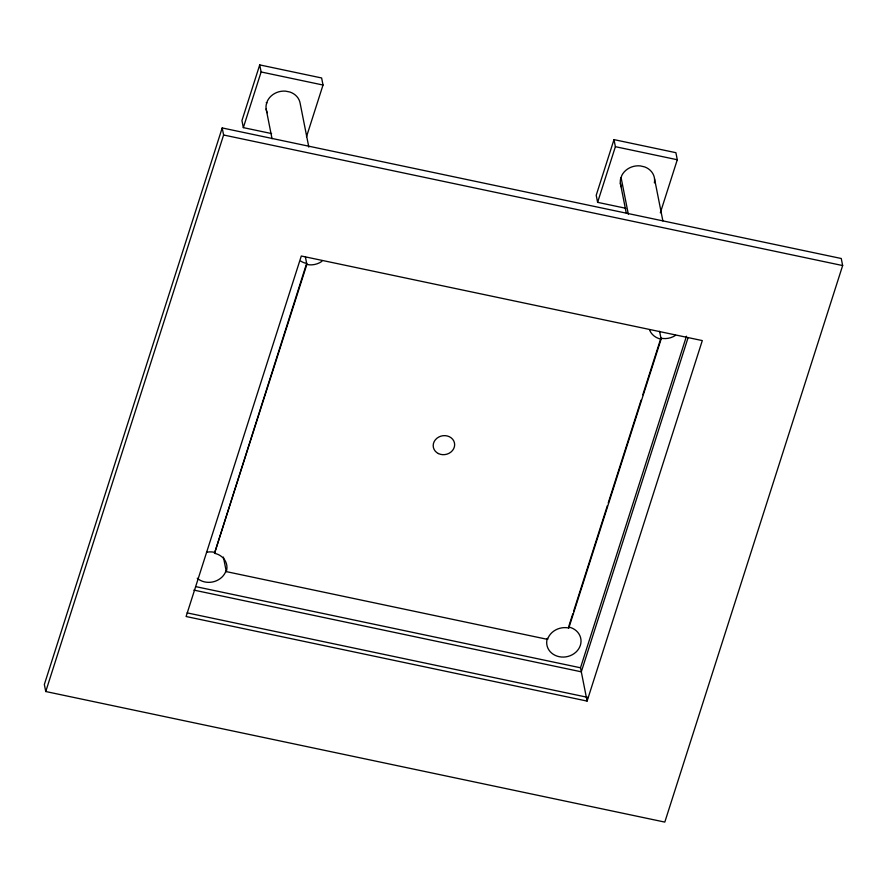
<?xml version="1.0" encoding="UTF-8"?>
<svg xmlns="http://www.w3.org/2000/svg" width="887" height="887" viewBox="0 0 887 887"><rect width="100%" height="100%" fill="white"/><g stroke="black" fill="none" stroke-linecap="round" stroke-linejoin="round"><path stroke-width="1.33" d="M222.194 127.939L44.35 684.465L45.747 691.527L664.806 822.094L842.65 265.557L841.253 258.494L222.194 127.939L223.602 135.001L45.747 691.527M306.481 136.798L323.023 85.03L321.626 77.967L259.725 64.906L241.94 120.565L243.337 127.628L271.599 133.582M243.337 127.628L261.122 71.969L259.725 64.906M659.584 331.294L661.125 339.078L568.789 628.007A17.252 15.157 -11.2 0 0 547.545 639.372L226.285 571.616A17.252 15.157 -11.2 0 0 214.521 553.3L306.658 263.35L304.64 262.94A17.252 15.157 -11.2 0 1 300.782 261.088M214.521 553.3L306.858 264.359L305.316 256.576M660.338 212.813L677.291 159.749L675.894 152.686L613.992 139.625L596.208 195.273L597.605 202.347L625.867 208.301M597.605 202.347L615.39 146.688L613.992 139.625M569.01 625.679L572.814 613.804M573.656 611.165L607.384 505.623M608.227 502.984L641.113 400.081M642.798 394.804L660.926 338.069L662.722 338.49A17.252 15.157 -11.2 0 0 675.55 335.353M587.094 701.085L702.304 340.586L301.303 256.01L186.104 616.509L587.094 701.085L580.508 667.778L686.46 336.217M688.09 337.625L581.307 671.814L193.854 590.099M306.858 264.359L309.164 264.825A17.252 15.157 -11.2 0 0 321.892 261.355M261.122 71.969L323.023 85.03M615.39 146.688L677.291 159.749M266.2 102.748L266.81 102.87M223.602 135.001L842.65 265.557M195.761 586.629L580.508 667.778M187.157 612.884L588.425 697.515M661.125 339.078L658.642 338.501A17.252 15.157 -11.2 0 1 649.716 330.341M654.551 178.897L662.877 220.918M621.077 177.588L628.329 214.188M620.346 183.188L626.233 212.935M568.789 628.007L568.589 626.998A17.252 15.157 -11.2 0 1 580.364 645.326A17.252 15.157 -11.2 0 1 559.109 656.679A17.252 15.157 -11.2 0 1 547.346 638.363L547.545 639.372M308.82 147.098L300.227 103.735A17.252 15.157 -11.2 0 0 289.894 92.026L285.581 91.15A17.252 15.157 -11.2 0 0 267.375 101.063L266.178 104.943A17.252 15.157 -11.2 0 0 267.253 112.727M266.133 108.924L272.032 138.738M223.402 557.058L226.285 571.616M226.085 570.607A17.252 15.157 -11.2 0 1 197.224 578.235M206.527 552.279A17.252 15.157 -11.2 0 1 214.321 552.291M654.384 182.877A17.252 15.157 -11.2 0 0 644.638 166.9L640.359 165.913A17.252 15.157 -11.2 0 0 621.854 175.36L620.523 179.207A17.252 15.157 -11.2 0 0 621.343 187.024M438.389 453.556A10.777 9.48 -11.2 0 0 454.654 444.864A10.777 9.48 -11.2 0 0 438.721 437.058A10.777 9.48 -11.2 0 0 438.389 453.556"/></g></svg>
